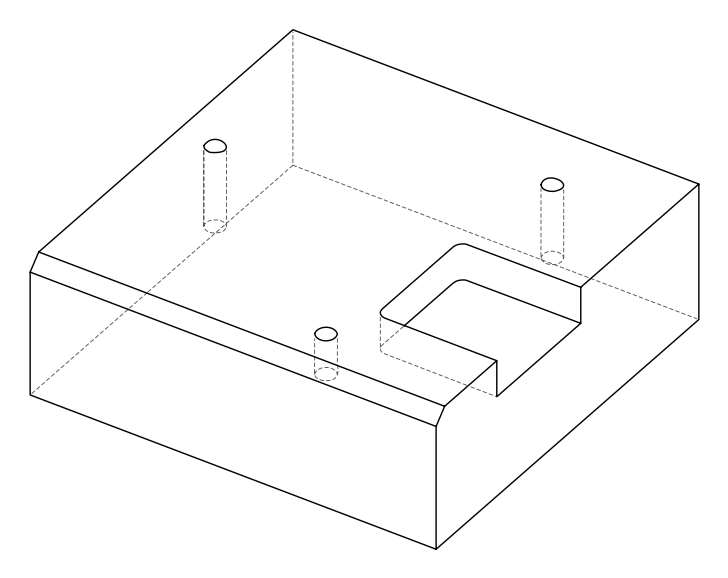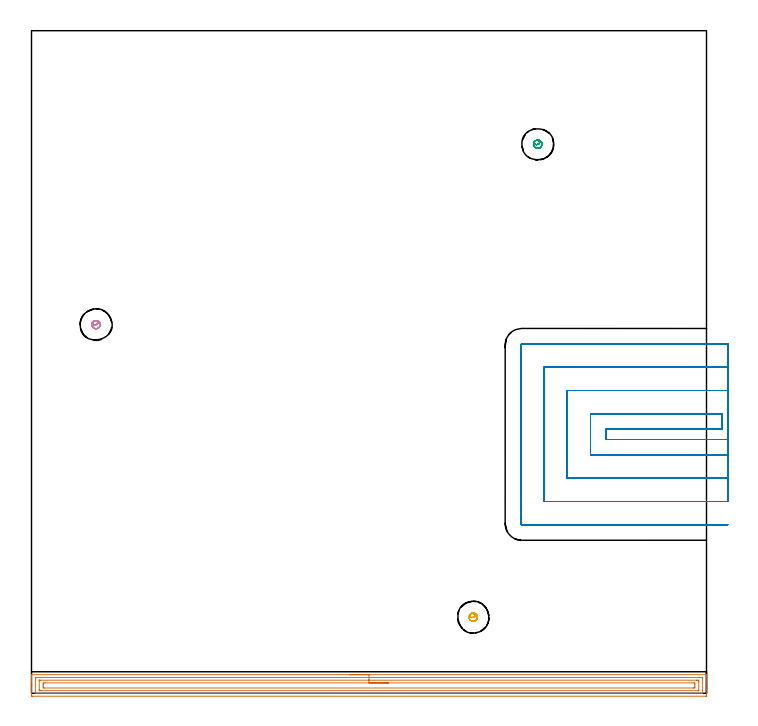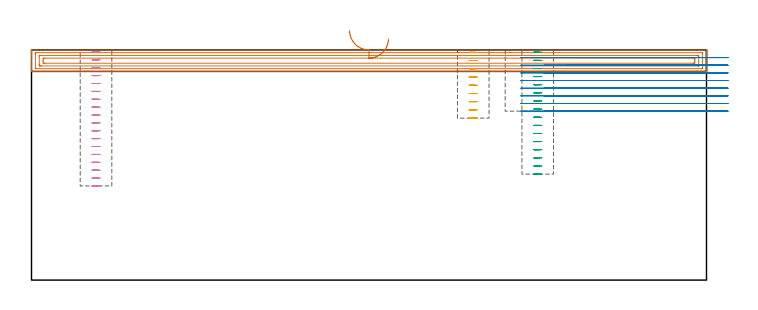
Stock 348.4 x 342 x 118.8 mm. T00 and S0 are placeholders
(PLAN: 5 operations, 2 tool changes, 38.2 min)
(1 AREA_MILL | FG_CHAMFER_SURFACE | UGT0205_001 | 11.42 min | 21473 mm3)
(2 MILL_SLOT | SLOT_PARTIAL_RECTANGULAR | UGT0201_008 | Follow Part, ap 4, ae 75% | 23.09 min | 357907 mm3)
(3 MILL_BLIND_HOLE_FROM_SOLID_MATERIAL | STEP1POCKET | NXT0201_011 | Spiral | 1.37 min | 13348 mm3)
(4 MILL_BLIND_HOLE_FROM_SOLID_MATERIAL_1 | STEP1POCKET_1 | NXT0201_011 | Spiral | 1.54 min | 14651 mm3)
(5 MILL_BLIND_HOLE_FROM_SOLID_MATERIAL_2 | STEP1POCKET_2 | NXT0201_011 | Spiral | 0.77 min | 7343 mm3)
(TOOL UGT0205_001 | Chamfer Mill 20 x 3 x 45 deg. | D20 FL50 Z2)
(TOOL UGT0201_008 | End Mill 16 mm | D16 FL32 Z4)
(TOOL NXT0201_011 | ENDMILL 12mm [2P460-1200-NA 1630] | D12 FL38 Z6)
(OP 1 AREA_MILL)
G17 G21 G94 G90
T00 M6
G54
G17 G0 G90 X164.2 Y9.6 S1061 M3
G43 Z128.8 H0
G94 G1 X164.238 Z127.928 F250.
X164.352 Z127.063
X164.541 Z126.212
X164.803 Z125.38
X165.137 Z124.574
X165.54 Z123.8
X166.009 Z123.064
X166.54 Z122.372
X167.129 Z121.729
X167.772 Z121.139
X168.464 Z120.608
X169.2 Z120.14
X169.974 Z119.737
X170.78 Z119.403
X171.612 Z119.141
X172.464 Z118.952
X173.328 Z118.838
X174.2 Z118.8
X348.24
X348.39 Y9.597 Z118.788
X348.394 Y9.536 Z118.728
X348.4 Y9.147 Z118.346
Y8.716 Z117.915
Y8.074 Z117.269
Y6.859 Z116.056
Y6.286 Z115.48
X348.399 Y-0.869 Z108.329
X348.397 Y-1.473 Z107.724
X348.393 Y-1.492 Z107.706
X347.794 Y-1.5 Z107.7
X0.606
X0.341 Y-1.497 Z107.702
X0.01 Y-1.492 Z107.706
X0. Y-1.155 Z108.042
Y6.286 Z115.48
Y6.859 Z116.056
Y7.18 Z116.376
Y7.754 Z116.95
Y8.074 Z117.269
Y8.716 Z117.915
Y9.147 Z118.347
X0.007 Y9.536 Z118.728
X0.01 Y9.597 Z118.788
X0.16 Y9.6 Z118.8
X174.2
Y8.186 Z117.386
X346.009 Y8.185 Z117.385
X346.12 Y8.184 Z117.384
X346.341 Y8.18 Z117.38
X346.391 Y8.177 Z117.377
X346.394 Y8.164 Z117.364
X346.398 Y8.13 Z117.33
X346.399 Y8.074 Z117.274
X346.4 Y7.682 Z116.882
X346.399 Y0.529 Z109.729
X346.393 Y0.026 Z109.226
X346.39 Y-0.066 Z109.134
X346.23 Y-0.079 Z109.121
X346.118 Y-0.084 Z109.116
X346.009 Y-0.085 Z109.115
X2.391 Y-0.086 Z109.114
X2.28 Y-0.085 Z109.115
X2.058 Y-0.08 Z109.12
X2.009 Y-0.077 Z109.123
X2.006 Y-0.064 Z109.136
X2.002 Y-0.03 Z109.17
X2.001 Y0.026 Z109.226
X2. Y0.418 Z109.618
X2.001 Y7.571 Z116.771
X2.007 Y8.074 Z117.274
X2.01 Y8.166 Z117.366
X2.17 Y8.179 Z117.379
X2.282 Y8.184 Z117.384
X2.391 Y8.185 Z117.385
X174.2 Y8.186 Z117.386
Y6.771 Z115.971
X343.331
X343.74 Y6.77 Z115.97
X344.224 Y6.766 Z115.966
X344.376 Y6.765 Z115.965
X344.39 Y6.462 Z115.662
X344.396 Y6.286 Z115.486
X344.399 Y6.11 Z115.31
Y1.638 Z110.838
X344.394 Y1.461 Z110.661
X344.39 Y1.346 Z110.546
X344.371 Y1.335 Z110.535
X344.344 Y1.333 Z110.533
X344.224 Y1.331 Z110.531
X343.816 Y1.329 Z110.529
X5.069
X4.66 Y1.33 Z110.53
X4.176 Y1.333 Z110.533
X4.024 Y1.335 Z110.535
X4.01 Y1.638 Z110.838
X4.004 Y1.814 Z111.014
X4.001 Y1.99 Z111.19
Y6.461 Z115.661
X4.006 Y6.639 Z115.839
X4.01 Y6.753 Z115.953
X4.029 Y6.765 Z115.965
X4.056 Y6.767 Z115.967
X4.176 Y6.769 Z115.969
X4.584 Y6.771 Z115.971
X174.2
Y5.357 Z114.557
X341.58
X342.39 Y5.346 Z114.546
X342.4 Y4.536 Z113.736
Y3.603 Z112.803
X342.393 Y2.754 Z111.954
X341.546 Y2.743 Z111.943
X341.512
X6.82
X6.01 Y2.754 Z111.954
X6. Y3.564 Z112.764
Y4.497 Z113.697
X6.007 Y5.346 Z114.546
X6.854 Y5.357 Z114.557
X174.2
X175.072 Z114.595
X175.937 Z114.709
X176.788 Z114.898
X177.62 Z115.16
X178.426 Z115.494
X179.2 Z115.897
X179.936 Z116.366
X180.628 Z116.897
X181.271 Z117.486
X181.86 Z118.129
X182.392 Z118.821
X182.86 Z119.557
X183.263 Z120.331
X183.597 Z121.137
X183.859 Z121.969
X184.048 Z122.821
X184.162 Z123.686
X184.2 Z124.557
G0 Z128.8
M5
M2
(OP 2 MILL_SLOT)
G17 G21 G94 G90
T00 M6
G54
G17 G0 G90 X359.4 Y131. S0 M3
G43 Z128.8 H0
Z114.85
G94 G1 X356.4 F250.
X296.5 F500.
Y136.3
X356.4
Y144.3
X288.5
Y123.
X356.4
X359.4 F250.
Y156.3
X356.4
X276.5 F500.
Y111.
X356.4
X359.4 F250.
Y168.3
X356.4
X264.5 F500.
Y99.
X356.4
X359.4 F250.
Y180.3
X356.4
X253.1 F500.
G3 X252.5 Y179.7 R0.6
G1 Y87.6
G3 X253.1 Y87. R0.6
G1 X356.4
X359.4 F250.
G0 Y131. Z110.9
G1 X356.4
X296.5 F500.
Y136.3
X356.4
Y144.3
X288.5
Y123.
X356.4
X359.4 F250.
Y156.3
X356.4
X276.5 F500.
Y111.
X356.4
X359.4 F250.
Y168.3
X356.4
X264.5 F500.
Y99.
X356.4
X359.4 F250.
Y180.3
X356.4
X253.1 F500.
G3 X252.5 Y179.7 R0.6
G1 Y87.6
G3 X253.1 Y87. R0.6
G1 X356.4
X359.4 F250.
G0 Y131. Z106.95
G1 X356.4
X296.5 F500.
Y136.3
X356.4
Y144.3
X288.5
Y123.
X356.4
X359.4 F250.
Y156.3
X356.4
X276.5 F500.
Y111.
X356.4
X359.4 F250.
Y168.3
X356.4
X264.5 F500.
Y99.
X356.4
X359.4 F250.
Y180.3
X356.4
X253.1 F500.
G3 X252.5 Y179.7 R0.6
G1 Y87.6
G3 X253.1 Y87. R0.6
G1 X356.4
X359.4 F250.
G0 Y131. Z103.
G1 X356.4
X296.5 F500.
Y136.3
X356.4
Y144.3
X288.5
Y123.
X356.4
X359.4 F250.
Y156.3
X356.4
X276.5 F500.
Y111.
X356.4
X359.4 F250.
Y168.3
X356.4
X264.5 F500.
Y99.
X356.4
X359.4 F250.
Y180.3
X356.4
X253.1 F500.
G3 X252.5 Y179.7 R0.6
G1 Y87.6
G3 X253.1 Y87. R0.6
G1 X356.4
X359.4 F250.
G0 Y131. Z99.05
G1 X356.4
X296.5 F500.
Y136.3
X356.4
Y144.3
X288.5
Y123.
X356.4
X359.4 F250.
Y156.3
X356.4
X276.5 F500.
Y111.
X356.4
X359.4 F250.
Y168.3
X356.4
X264.5 F500.
Y99.
X356.4
X359.4 F250.
Y180.3
X356.4
X253.1 F500.
G3 X252.5 Y179.7 R0.6
G1 Y87.6
G3 X253.1 Y87. R0.6
G1 X356.4
X359.4 F250.
G0 Y131. Z95.1
G1 X356.4
X296.5 F500.
Y136.3
X356.4
Y144.3
X288.5
Y123.
X356.4
X359.4 F250.
Y156.3
X356.4
X276.5 F500.
Y111.
X356.4
X359.4 F250.
Y168.3
X356.4
X264.5 F500.
Y99.
X356.4
X359.4 F250.
Y180.3
X356.4
X253.1 F500.
G3 X252.5 Y179.7 R0.6
G1 Y87.6
G3 X253.1 Y87. R0.6
G1 X356.4
X359.4 F250.
G0 Y131. Z91.15
G1 X356.4
X296.5 F500.
Y136.3
X356.4
Y144.3
X288.5
Y123.
X356.4
X359.4 F250.
Y156.3
X356.4
X276.5 F500.
Y111.
X356.4
X359.4 F250.
Y168.3
X356.4
X264.5 F500.
Y99.
X356.4
X359.4 F250.
Y180.3
X356.4
X253.1 F500.
G3 X252.5 Y179.7 R0.6
G1 Y87.6
G3 X253.1 Y87. R0.6
G1 X356.4
X359.4 F250.
G0 Y131. Z87.2
G1 X356.4
X296.5 F500.
Y136.3
X356.4
Y144.3
X288.5
Y123.
X356.4
X359.4 F250.
Y156.3
X356.4
X276.5 F500.
Y111.
X356.4
X359.4 F250.
Y168.3
X356.4
X264.5 F500.
Y99.
X356.4
X359.4 F250.
Y180.3
X356.4
X253.1 F500.
G3 X252.5 Y179.7 R0.6
G1 Y87.6
G3 X253.1 Y87. R0.6
G1 X356.4
X359.4 F250.
G0 Z128.8
M5
M2
(OP 3 MILL_BLIND_HOLE_FROM_SOLID_MATERIAL)
G17 G21 G94 G90
T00 M6
G54
G17 G0 G90 X261.3 Y283.4 S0 M3
G43 Z128.8 H1
Z117.606
G94 G3 X261.994 Y284.856 R0.893 F250.
X259.947 Y285.071 R1.456
X259.629 Y282.047 R2.15
X259.947 Y285.071 R-2.15
X259.788 Y283.559 R1.075
X261.3 Y283.4 R1.075
G0 Z113.413
G3 X261.994 Y284.856 R0.893
X259.947 Y285.071 R1.456
X259.629 Y282.047 R2.15
X259.947 Y285.071 R-2.15
X259.788 Y283.559 R1.075
X261.3 Y283.4 R1.075
G0 Z109.219
G3 X261.994 Y284.856 R0.893
X259.947 Y285.071 R1.456
X259.629 Y282.047 R2.15
X259.947 Y285.071 R-2.15
X259.788 Y283.559 R1.075
X261.3 Y283.4 R1.075
G0 Z105.025
G3 X261.994 Y284.856 R0.893
X259.947 Y285.071 R1.456
X259.629 Y282.047 R2.15
X259.947 Y285.071 R-2.15
X259.788 Y283.559 R1.075
X261.3 Y283.4 R1.075
G0 Z100.831
G3 X261.994 Y284.856 R0.893
X259.947 Y285.071 R1.456
X259.629 Y282.047 R2.15
X259.947 Y285.071 R-2.15
X259.788 Y283.559 R1.075
X261.3 Y283.4 R1.075
G0 Z96.638
G3 X261.994 Y284.856 R0.893
X259.947 Y285.071 R1.456
X259.629 Y282.047 R2.15
X259.947 Y285.071 R-2.15
X259.788 Y283.559 R1.075
X261.3 Y283.4 R1.075
G0 Z92.444
G3 X261.994 Y284.856 R0.893
X259.947 Y285.071 R1.456
X259.629 Y282.047 R2.15
X259.947 Y285.071 R-2.15
X259.788 Y283.559 R1.075
X261.3 Y283.4 R1.075
G0 Z88.25
G3 X261.994 Y284.856 R0.893
X259.947 Y285.071 R1.456
X259.629 Y282.047 R2.15
X259.947 Y285.071 R-2.15
X259.788 Y283.559 R1.075
X261.3 Y283.4 R1.075
G0 Z84.056
G3 X261.994 Y284.856 R0.893
X259.947 Y285.071 R1.456
X259.629 Y282.047 R2.15
X259.947 Y285.071 R-2.15
X259.788 Y283.559 R1.075
X261.3 Y283.4 R1.075
G0 Z79.863
G3 X261.994 Y284.856 R0.893
X259.947 Y285.071 R1.456
X259.629 Y282.047 R2.15
X259.947 Y285.071 R-2.15
X259.788 Y283.559 R1.075
X261.3 Y283.4 R1.075
G0 Z75.669
G3 X261.994 Y284.856 R0.893
X259.947 Y285.071 R1.456
X259.629 Y282.047 R2.15
X259.947 Y285.071 R-2.15
X259.788 Y283.559 R1.075
X261.3 Y283.4 R1.075
G0 Z71.475
G3 X261.994 Y284.856 R0.893
X259.947 Y285.071 R1.456
X259.629 Y282.047 R2.15
X259.947 Y285.071 R-2.15
X259.788 Y283.559 R1.075
X261.3 Y283.4 R1.075
G0 Z67.281
G3 X261.994 Y284.856 R0.893
X259.947 Y285.071 R1.456
X259.629 Y282.047 R2.15
X259.947 Y285.071 R-2.15
X259.788 Y283.559 R1.075
X261.3 Y283.4 R1.075
G0 Z63.088
G3 X261.994 Y284.856 R0.893
X259.947 Y285.071 R1.456
X259.629 Y282.047 R2.15
X259.947 Y285.071 R-2.15
X259.788 Y283.559 R1.075
X261.3 Y283.4 R1.075
G0 Z58.894
G3 X261.994 Y284.856 R0.893
X259.947 Y285.071 R1.456
X259.629 Y282.047 R2.15
X259.947 Y285.071 R-2.15
X259.788 Y283.559 R1.075
X261.3 Y283.4 R1.075
G0 Z54.7
G3 X261.994 Y284.856 R0.893
X259.947 Y285.071 R1.456
X259.629 Y282.047 R2.15
X259.947 Y285.071 R-2.15
X259.788 Y283.559 R1.075
X261.3 Y283.4 R1.075
G0 Z128.8
M5
M2
(OP 4 MILL_BLIND_HOLE_FROM_SOLID_MATERIAL_1)
G17 G21 G94 G90
T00 M6
G54
G17 G0 G90 X33.3 Y190.3 S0 M3
G43 Z128.8 H1
Z117.733
G94 G3 X33.994 Y191.756 R0.893 F250.
X31.947 Y191.971 R1.456
X31.629 Y188.947 R2.15
X31.947 Y191.971 R-2.15
X31.788 Y190.459 R1.075
X33.3 Y190.3 R1.075
G0 Z113.667
G3 X33.994 Y191.756 R0.893
X31.947 Y191.971 R1.456
X31.629 Y188.947 R2.15
X31.947 Y191.971 R-2.15
X31.788 Y190.459 R1.075
X33.3 Y190.3 R1.075
G0 Z109.6
G3 X33.994 Y191.756 R0.893
X31.947 Y191.971 R1.456
X31.629 Y188.947 R2.15
X31.947 Y191.971 R-2.15
X31.788 Y190.459 R1.075
X33.3 Y190.3 R1.075
G0 Z105.533
G3 X33.994 Y191.756 R0.893
X31.947 Y191.971 R1.456
X31.629 Y188.947 R2.15
X31.947 Y191.971 R-2.15
X31.788 Y190.459 R1.075
X33.3 Y190.3 R1.075
G0 Z101.467
G3 X33.994 Y191.756 R0.893
X31.947 Y191.971 R1.456
X31.629 Y188.947 R2.15
X31.947 Y191.971 R-2.15
X31.788 Y190.459 R1.075
X33.3 Y190.3 R1.075
G0 Z97.4
G3 X33.994 Y191.756 R0.893
X31.947 Y191.971 R1.456
X31.629 Y188.947 R2.15
X31.947 Y191.971 R-2.15
X31.788 Y190.459 R1.075
X33.3 Y190.3 R1.075
G0 Z93.333
G3 X33.994 Y191.756 R0.893
X31.947 Y191.971 R1.456
X31.629 Y188.947 R2.15
X31.947 Y191.971 R-2.15
X31.788 Y190.459 R1.075
X33.3 Y190.3 R1.075
G0 Z89.267
G3 X33.994 Y191.756 R0.893
X31.947 Y191.971 R1.456
X31.629 Y188.947 R2.15
X31.947 Y191.971 R-2.15
X31.788 Y190.459 R1.075
X33.3 Y190.3 R1.075
G0 Z85.2
G3 X33.994 Y191.756 R0.893
X31.947 Y191.971 R1.456
X31.629 Y188.947 R2.15
X31.947 Y191.971 R-2.15
X31.788 Y190.459 R1.075
X33.3 Y190.3 R1.075
G0 Z81.133
G3 X33.994 Y191.756 R0.893
X31.947 Y191.971 R1.456
X31.629 Y188.947 R2.15
X31.947 Y191.971 R-2.15
X31.788 Y190.459 R1.075
X33.3 Y190.3 R1.075
G0 Z77.067
G3 X33.994 Y191.756 R0.893
X31.947 Y191.971 R1.456
X31.629 Y188.947 R2.15
X31.947 Y191.971 R-2.15
X31.788 Y190.459 R1.075
X33.3 Y190.3 R1.075
G0 Z73.
G3 X33.994 Y191.756 R0.893
X31.947 Y191.971 R1.456
X31.629 Y188.947 R2.15
X31.947 Y191.971 R-2.15
X31.788 Y190.459 R1.075
X33.3 Y190.3 R1.075
G0 Z68.933
G3 X33.994 Y191.756 R0.893
X31.947 Y191.971 R1.456
X31.629 Y188.947 R2.15
X31.947 Y191.971 R-2.15
X31.788 Y190.459 R1.075
X33.3 Y190.3 R1.075
G0 Z64.867
G3 X33.994 Y191.756 R0.893
X31.947 Y191.971 R1.456
X31.629 Y188.947 R2.15
X31.947 Y191.971 R-2.15
X31.788 Y190.459 R1.075
X33.3 Y190.3 R1.075
G0 Z60.8
G3 X33.994 Y191.756 R0.893
X31.947 Y191.971 R1.456
X31.629 Y188.947 R2.15
X31.947 Y191.971 R-2.15
X31.788 Y190.459 R1.075
X33.3 Y190.3 R1.075
G0 Z56.733
G3 X33.994 Y191.756 R0.893
X31.947 Y191.971 R1.456
X31.629 Y188.947 R2.15
X31.947 Y191.971 R-2.15
X31.788 Y190.459 R1.075
X33.3 Y190.3 R1.075
G0 Z52.667
G3 X33.994 Y191.756 R0.893
X31.947 Y191.971 R1.456
X31.629 Y188.947 R2.15
X31.947 Y191.971 R-2.15
X31.788 Y190.459 R1.075
X33.3 Y190.3 R1.075
G0 Z48.6
G3 X33.994 Y191.756 R0.893
X31.947 Y191.971 R1.456
X31.629 Y188.947 R2.15
X31.947 Y191.971 R-2.15
X31.788 Y190.459 R1.075
X33.3 Y190.3 R1.075
G0 Z128.8
M5
M2
(OP 5 MILL_BLIND_HOLE_FROM_SOLID_MATERIAL_2)
G17 G21 G94 G90
T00 M6
G54
G17 G0 G90 X228. Y39.3 S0 M3
G43 Z128.8 H1
Z117.556
G94 G3 X228.694 Y40.756 R0.893 F250.
X226.647 Y40.971 R1.456
X226.329 Y37.947 R2.15
X226.647 Y40.971 R-2.15
X226.488 Y39.459 R1.075
X228. Y39.3 R1.075
G0 Z113.311
G3 X228.694 Y40.756 R0.893
X226.647 Y40.971 R1.456
X226.329 Y37.947 R2.15
X226.647 Y40.971 R-2.15
X226.488 Y39.459 R1.075
X228. Y39.3 R1.075
G0 Z109.067
G3 X228.694 Y40.756 R0.893
X226.647 Y40.971 R1.456
X226.329 Y37.947 R2.15
X226.647 Y40.971 R-2.15
X226.488 Y39.459 R1.075
X228. Y39.3 R1.075
G0 Z104.822
G3 X228.694 Y40.756 R0.893
X226.647 Y40.971 R1.456
X226.329 Y37.947 R2.15
X226.647 Y40.971 R-2.15
X226.488 Y39.459 R1.075
X228. Y39.3 R1.075
G0 Z100.578
G3 X228.694 Y40.756 R0.893
X226.647 Y40.971 R1.456
X226.329 Y37.947 R2.15
X226.647 Y40.971 R-2.15
X226.488 Y39.459 R1.075
X228. Y39.3 R1.075
G0 Z96.333
G3 X228.694 Y40.756 R0.893
X226.647 Y40.971 R1.456
X226.329 Y37.947 R2.15
X226.647 Y40.971 R-2.15
X226.488 Y39.459 R1.075
X228. Y39.3 R1.075
G0 Z92.089
G3 X228.694 Y40.756 R0.893
X226.647 Y40.971 R1.456
X226.329 Y37.947 R2.15
X226.647 Y40.971 R-2.15
X226.488 Y39.459 R1.075
X228. Y39.3 R1.075
G0 Z87.844
G3 X228.694 Y40.756 R0.893
X226.647 Y40.971 R1.456
X226.329 Y37.947 R2.15
X226.647 Y40.971 R-2.15
X226.488 Y39.459 R1.075
X228. Y39.3 R1.075
G0 Z83.6
G3 X228.694 Y40.756 R0.893
X226.647 Y40.971 R1.456
X226.329 Y37.947 R2.15
X226.647 Y40.971 R-2.15
X226.488 Y39.459 R1.075
X228. Y39.3 R1.075
G0 Z128.8
M5
M2
